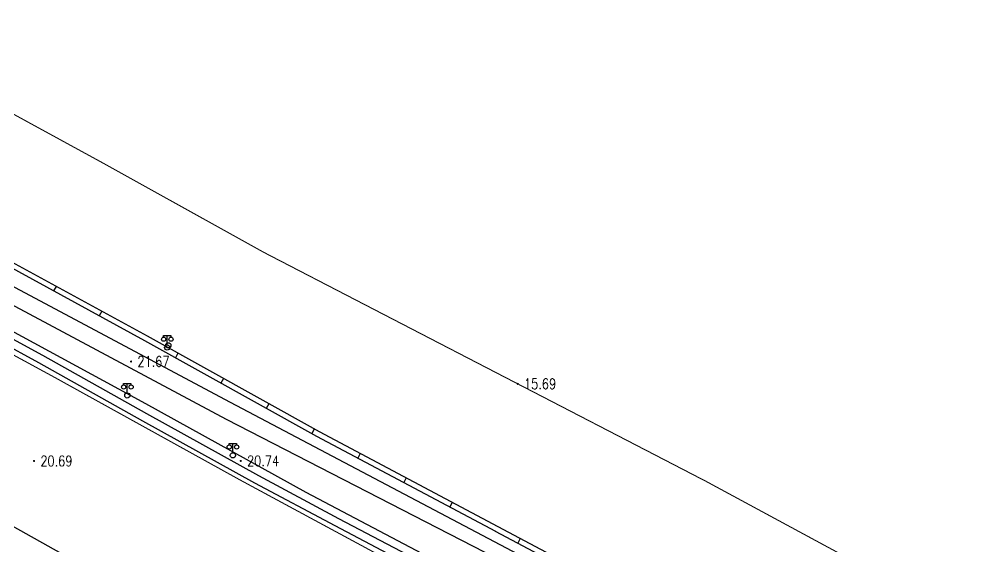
# Model space of a CAD drawing. Extents: x 404846 to 408477, y 3390929 to 3392894.
# Drawn here: x 407309.8 to 407402.2, y 3391906.2 to 3391956.9 of the extents above; entities that cross this region are included whole.
import ezdxf
from ezdxf.enums import TextEntityAlignment as Align

# ---------------------------------------------------------------- set-up
doc = ezdxf.new("R2010")
doc.units = 0
doc.header["$LTSCALE"] = 0.5
doc.layers.get('0').update_dxf_attribs({"linetype": 'CONTINUOUS'})
for name, color, linetype in [('DLDW', 11, 'CONTINUOUS'), ('DLSS', 4, 'CONTINUOUS'), ('DMTZ', 3, 'CONTINUOUS'), ('GCD', 1, 'CONTINUOUS'), ('GXYZ', 2, 'CONTINUOUS'), ('SXSS', 5, 'CONTINUOUS'), ('ZBTZ', 3, 'CONTINUOUS')]:
    doc.layers.add(name, color=color, linetype=linetype)
doc.styles.add('HZ', font='rs.shx', dxfattribs={"width": 0.8, "bigfont": 'hztxt.shx'})
doc.linetypes.add('10422', pattern='A,0.75,[150,AAA.SHX,S=0.5,R=0,X=0,Y=0.5],1.5,[177,AAA.SHX,S=1,R=0,X=0,Y=0.4],0.75', length=3)
doc.linetypes.add('1161', pattern='A,0,[149,AAA.SHX,S=0.15,R=0,X=0,Y=0],-1.6', length=1.6)
doc.linetypes.add('732', pattern='A,9,-0.5,[162,AAA.SHX,S=1,R=0,X=0,Y=0],-0.5', length=10)

# ---------------------------------------------------------------- blocks, each defined once
blk = doc.blocks.new('gc097')
for p, q in [((-0.7, 2), (-0.7, 2.3)), ((-0.7, 2.3), (0.7, 2.3)), ((0, 0.5), (0, 2.3)), ((0.7, 2.3), (0.7, 2))]:
    blk.add_line(p, q)
for centre, radius in [((-0.7, 1.6), 0.4), ((0.73, 1.6), 0.4), ((0, 0), 0.5)]:
    blk.add_circle(centre, radius)
blk = doc.blocks.new('GC200')
at = {"linetype": 'Continuous', "const_width": 0.2, "flags": 128}
blk.add_lwpolyline([(-0.1, 0, 1), (0.1, 0, 1)], format="xyb", close=True, dxfattribs=at)
blk = doc.blocks.new('gc170')
at = {"linetype": 'Continuous'}
blk.add_circle((0, 0), 0.5, dxfattribs=at)

msp = doc.modelspace()

# ---------------------------------------------------------------- linework, layer by layer
at = {"layer": 'DLSS', "linetype": 'Continuous', "const_width": 0.1, "flags": 128}
for points, elevation in [([(407133.549, 3392012.275), (407147.842, 3392005.748), (407154.976, 3392002.416), (407164.329, 3391998.052), (407171.133, 3391994.868), (407181.082, 3391990.101), (407192.573, 3391984.524), (407199.96, 3391980.96), (407209.198, 3391976.43), (407218.505, 3391971.904), (407226.161, 3391968.048), (407234.102, 3391964.03), (407240.612, 3391960.742), (407248.478, 3391956.74), (407253.443, 3391954.223), (407264.366, 3391948.598), (407274.256, 3391943.358), (407285.468, 3391937.41), (407294.642, 3391932.516), (407302.344, 3391928.367), (407302.347, 3391928.366), (407313.235, 3391922.445), (407331.049, 3391912.592)], 19.735), ([(407331.049, 3391912.592), (407348.394, 3391903.232), (407354.459, 3391899.999), (407359.447, 3391897.374), (407365.26, 3391894.303), (407370.33, 3391891.635), (407377.568, 3391887.823), (407382.007, 3391885.465), (407389.066, 3391881.743), (407393.333, 3391879.436)], 21.286)]:
    msp.add_lwpolyline(points, dxfattribs=dict(at, elevation=elevation))
at = {"layer": 'DMTZ', "linetype": '10422', "elevation": 21.953, "flags": 128}
msp.add_lwpolyline([(407396.663, 3391880.069), (407393.439, 3391881.776), (407379.536, 3391889.098), (407360.319, 3391899.297), (407337.432, 3391911.392), (407322.017, 3391919.883), (407279.422, 3391943.013), (407247.118, 3391959.766)], dxfattribs=at)
at = {"layer": 'GXYZ', "linetype": '732', "flags": 128}
for points, elevation in [([(407088.29, 3392038.438), (407111.508, 3392028.213), (407174.305, 3391999.013), (407228.185, 3391973.239), (407256.05, 3391959.222), (407283.333, 3391944.984), (407330.104, 3391920.055), (407384.307, 3391891.463), (407398.679, 3391883.986)], 21.866), ([(407087.885, 3392037.524), (407111.282, 3392027.124), (407126.09, 3392020.341), (407173.64, 3391997.604), (407227.499, 3391971.84), (407255.34, 3391957.836), (407282.606, 3391943.606), (407329.745, 3391918.436), (407383.865, 3391890.608), (407398.242, 3391883.116)], 21.792)]:
    msp.add_lwpolyline(points, dxfattribs=dict(at, elevation=elevation))
at = {"layer": 'SXSS', "linetype": 'Continuous'}
for p, q in [((407313.388, 3391931.178), (407313.149, 3391930.739)), ((407317.779, 3391928.786), (407317.539, 3391928.347)), ((407325.094, 3391924.765), (407324.851, 3391924.328)), ((407329.463, 3391922.333), (407329.22, 3391921.896)), ((407333.832, 3391919.901), (407333.589, 3391919.464)), ((407338.201, 3391917.469), (407337.958, 3391917.033)), ((407342.613, 3391915.117), (407342.378, 3391914.675)), ((407347.03, 3391912.774), (407346.795, 3391912.332)), ((407351.447, 3391910.431), (407351.213, 3391909.989)), ((407357.986, 3391906.96), (407357.752, 3391906.519))]:
    msp.add_line(p, q, dxfattribs=at)
at = {"layer": 'SXSS', "linetype": 'Continuous', "const_width": 0.1, "flags": 128}
for points, elevation in [([(407276.813, 3391965.467), (407318.031, 3391942.956), (407333.328, 3391934.462)], 15.831), ([(407333.328, 3391934.462), (407375.878, 3391912.434), (407398.534, 3391900.195), (407402.103, 3391898.242)], 15.708)]:
    msp.add_lwpolyline(points, dxfattribs=dict(at, elevation=elevation))
at = {"layer": 'SXSS', "linetype": '10422', "flags": 128}
for points, elevation in [([(407321.93, 3391925.954), (407307.091, 3391934.041), (407286.531, 3391945.179), (407267.302, 3391955.291)], 24.471), ([(407355.63, 3391907.646), (407338.446, 3391916.761), (407321.926, 3391925.956)], 24.426), ([(407379.827, 3391894.785), (407355.629, 3391907.646)], 24.556)]:
    msp.add_lwpolyline(points, dxfattribs=dict(at, elevation=elevation))
at = {"layer": 'SXSS', "color": 7, "linetype": 'Continuous', "flags": 128}
for points, elevation in [([(407322.169, 3391926.393), (407307.33, 3391934.48), (407286.766, 3391945.62), (407267.535, 3391955.734)], 24.471), ([(407355.864, 3391908.088), (407338.685, 3391917.2), (407322.169, 3391926.393)], 24.426), ([(407380.062, 3391895.227), (407355.864, 3391908.088)], 24.556)]:
    msp.add_lwpolyline(points, dxfattribs=dict(at, elevation=elevation))
at = {"layer": 'SXSS', "linetype": 'Continuous', "elevation": 20.548, "flags": 128}
for points in [[(407393.44, 3391880.895), (407376.098, 3391890.033), (407362.081, 3391897.507), (407351.85, 3391902.913), (407340.562, 3391908.859), (407332.866, 3391912.978), (407322.113, 3391918.931), (407312.114, 3391924.526), (407304.56, 3391928.629), (407295.969, 3391933.26), (407287.158, 3391938.026), (407278.489, 3391942.64), (407268.417, 3391947.972), (407260.751, 3391951.96)], [(407393.099, 3391880.247), (407375.757, 3391889.386), (407361.713, 3391896.813), (407351.483, 3391902.218), (407340.193, 3391908.165), (407332.496, 3391912.286), (407321.73, 3391918.242), (407311.733, 3391923.835), (407304.185, 3391927.935), (407295.594, 3391932.566), (407286.785, 3391937.331), (407278.119, 3391941.944), (407268.05, 3391947.274), (407260.387, 3391951.26)]]:
    msp.add_lwpolyline(points, dxfattribs=at)
at = {"layer": 'ZBTZ', "linetype": '1161', "elevation": 20.857, "flags": 128}
msp.add_lwpolyline([(407387.137, 3391863.261), (407381.759, 3391866.482), (407373.415, 3391871.434), (407364.769, 3391876.502), (407356.778, 3391881.154), (407348.412, 3391885.964), (407341.569, 3391889.905), (407331.056, 3391895.85), (407324.003, 3391899.863), (407306.236, 3391909.778), (407295.526, 3391915.716), (407287.852, 3391919.85), (407278.718, 3391924.722), (407267.524, 3391930.661), (407257.707, 3391935.862), (407246.875, 3391941.451)], dxfattribs=at)

# ---------------------------------------------------------------- block references
at = {"layer": 'DLDW', "linetype": 'Continuous', "xscale": 0.5, "yscale": 0.5}
for p in [(407324.07, 3391925.307, 24.403), (407320.23, 3391920.708, 20.305), (407330.372, 3391914.949, 20.445)]:
    msp.add_blockref('gc097', p, dxfattribs=at)
at = {"layer": 'GCD', "linetype": 'Continuous'}
ref = msp.add_blockref('GC200', (407320.596, 3391923.962, 21.665), dxfattribs=dict(at, xscale=0.5, yscale=0.5, zscale=0.5))
ref.add_attrib('height', '21.67', dxfattribs={"linetype": 'Continuous', "height": 1, "style": 'HZ', "width": 0.8}).set_placement((407321.196, 3391923.962, 21.665), align=Align.MIDDLE_LEFT)
ref = msp.add_blockref('GC200', (407357.754, 3391921.817, 15.686), dxfattribs=dict(at, xscale=0.5, yscale=0.5, zscale=0.5))
ref.add_attrib('height', '15.69', dxfattribs={"linetype": 'Continuous', "height": 1, "style": 'HZ', "width": 0.8}).set_placement((407358.354, 3391921.817, 15.686), align=Align.MIDDLE_LEFT)
ref = msp.add_blockref('GC200', (407311.271, 3391914.408, 20.694), dxfattribs=dict(at, xscale=0.5, yscale=0.5, zscale=0.5))
ref.add_attrib('height', '20.69', dxfattribs={"linetype": 'Continuous', "height": 1, "style": 'HZ', "width": 0.8}).set_placement((407311.871, 3391914.408, 20.694), align=Align.MIDDLE_LEFT)
ref = msp.add_blockref('GC200', (407331.134, 3391914.416, 20.744), dxfattribs=dict(at, xscale=0.5, yscale=0.5, zscale=0.5))
ref.add_attrib('height', '20.74', dxfattribs={"linetype": 'Continuous', "height": 1, "style": 'HZ', "width": 0.8}).set_placement((407331.734, 3391914.416, 20.744), align=Align.MIDDLE_LEFT)
at = {"layer": 'GXYZ', "linetype": 'Continuous', "xscale": 0.5, "yscale": 0.5}
msp.add_blockref('gc170', (407324.167, 3391925.522, 24.403), dxfattribs=at)

doc.saveas('drawing.dxf')
